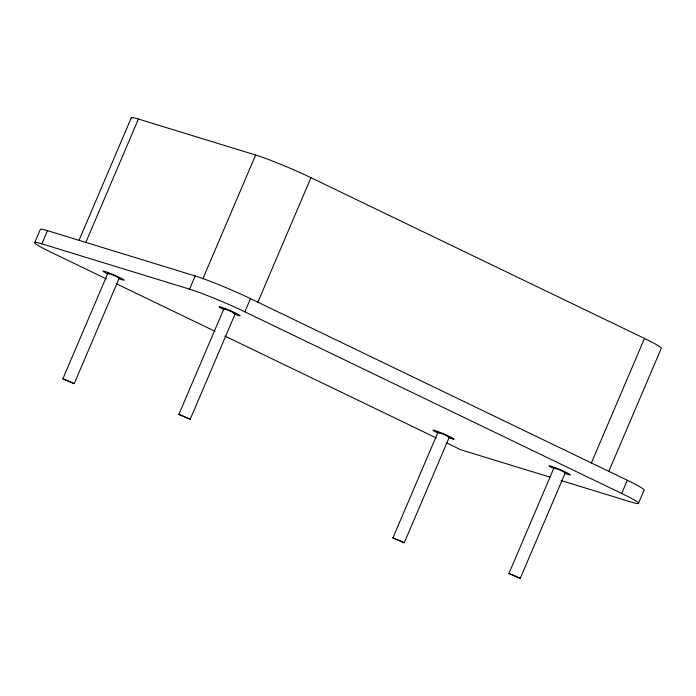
<?xml version="1.0" encoding="UTF-8"?>
<svg xmlns="http://www.w3.org/2000/svg" width="696" height="696" viewBox="0 0 696 696"><rect width="100%" height="100%" fill="white"/><g stroke="black" fill="none" stroke-linecap="round" stroke-linejoin="round"><path stroke-width="1.04" d="M34.8 242.443L40.429 229.236A43.152 3.01 23.1 0 1 47.493 230.646L195.158 275.964A43.152 3.01 23.1 0 1 250.482 298.627L627.322 480.266A43.152 3.01 23.1 0 1 644.035 490.315L638.406 503.521M106.358 278.922L51.513 252.491A43.152 3.01 23.1 0 1 41.864 243.844L47.493 230.646M79.013 240.364L131.353 117.65M85.651 242.765L138.417 119.051L255.641 155.025A43.152 3.01 23.1 0 1 310.964 177.697L644.487 338.447A43.152 3.01 23.1 0 1 661.2 348.505L608.861 471.218M62.866 378.772L107.906 273.189L114.083 275.381L119.242 278.078L74.211 383.67L62.866 378.772L74.211 383.67M41.864 243.844L189.529 289.162L195.158 275.964M202.875 278.739L255.641 155.025M178.872 414.372L223.903 308.789L230.08 310.981L235.248 313.678L190.208 419.27L178.872 414.372L190.208 419.27M561.072 480.545L631.342 502.112A43.152 3.01 23.1 0 0 621.693 493.464L244.853 311.825L250.482 298.627M257.772 302.403L310.964 177.697M392.927 537.86L437.967 432.277L444.135 434.469L449.303 437.166L404.263 542.75L392.927 537.86L404.263 542.75M508.933 573.461L553.964 467.877L560.141 470.07L565.3 472.767L520.269 578.35L508.933 573.461L520.269 578.35M591.295 463.153L644.487 338.447M621.693 493.464L627.322 480.266M119.242 278.078L118.233 277.878M449.303 437.166L448.285 436.966M565.3 472.767L564.291 472.567M549.71 477.056L460.839 449.781L446.153 442.708M233.23 313.148L234.23 313.478M116.145 283.646L215.047 331.313M224.843 336.038L436.357 437.984M555.269 468.773L553.964 467.877M438.471 432.729L439.263 433.164M109.211 274.085L107.906 273.189M224.416 309.241L223.903 308.789M223.486 309.363A11.51 0.8 23.1 0 1 221.885 307.38A11.51 0.8 23.1 0 1 237.893 314.227A11.51 0.8 23.1 0 1 234.848 314.227M437.54 432.851A11.51 0.8 23.1 0 1 435.94 430.859A11.51 0.8 23.1 0 1 451.948 437.706A11.51 0.8 23.1 0 1 448.911 437.714M189.529 289.162A43.152 3.01 23.1 0 1 244.853 311.825M553.546 468.452A11.51 0.8 23.1 0 1 551.945 466.459A11.51 0.8 23.1 0 1 567.953 473.306A11.51 0.8 23.1 0 1 564.908 473.315M107.489 273.763A11.51 0.8 23.1 0 1 105.888 271.779A11.51 0.8 23.1 0 1 121.896 278.626A11.51 0.8 23.1 0 1 118.851 278.626M131.788 118.685A43.152 3.01 23.1 0 1 138.417 119.051"/></g></svg>
